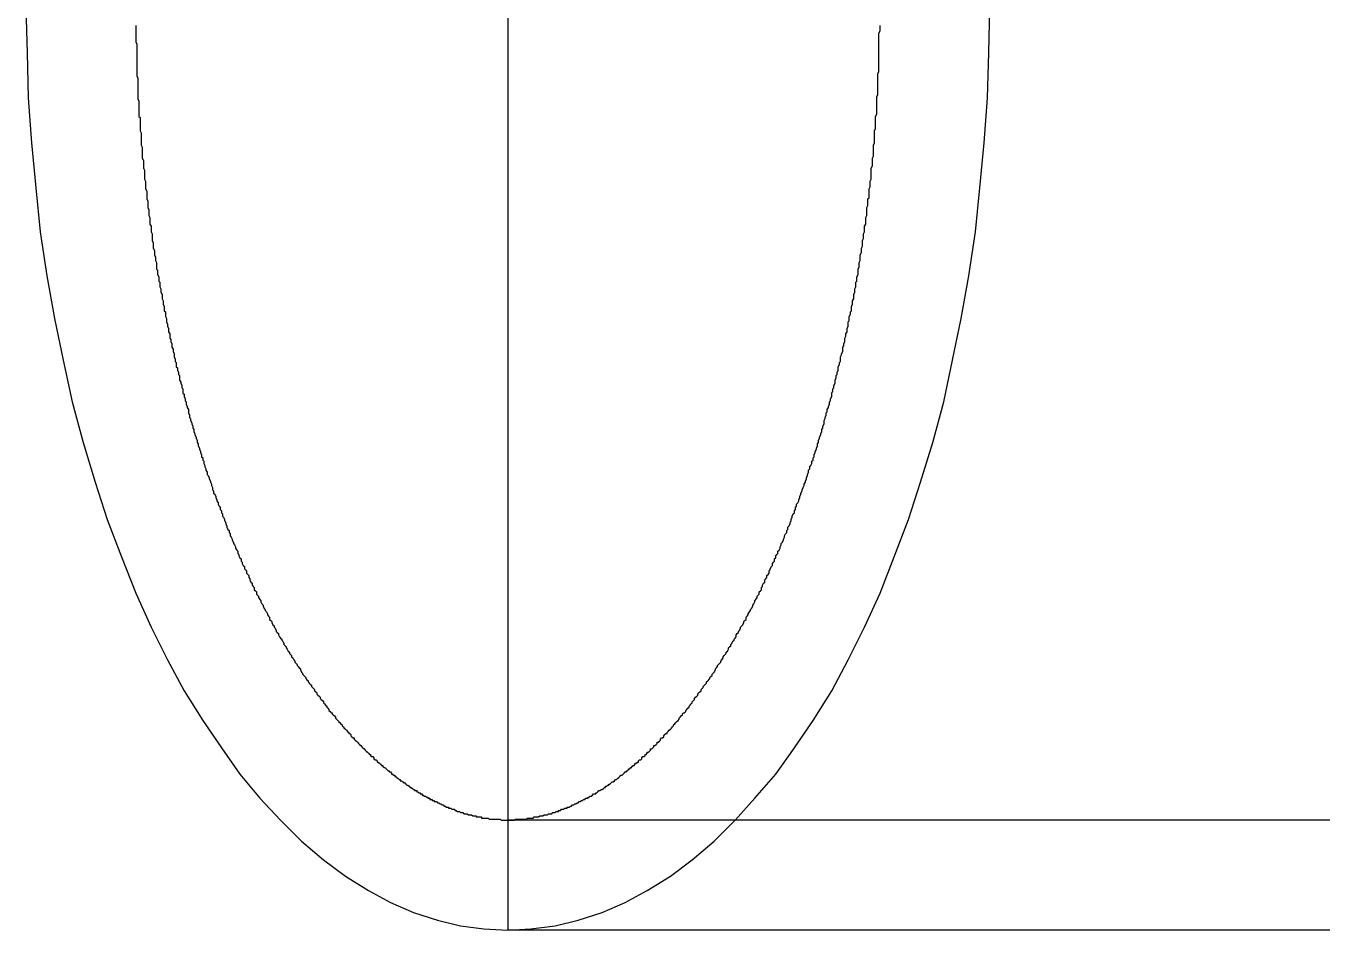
# Model space of a CAD drawing. Extents: x 0 to 68580, y 0 to 45720.
# Drawn here: x 42343.9 to 42462, y 11624 to 11706.4 of the extents above; entities that cross this region are included whole.
import ezdxf

# ---------------------------------------------------------------- set-up
doc = ezdxf.new("R2010")
doc.units = 0
doc.header["$LTSCALE"] = 40
doc.linetypes.add('CENTER2', pattern=[28.575, 19.05, -3.175, 3.175, -3.175])
doc.linetypes.add('HIDDEN2', pattern=[4.7625, 3.175, -1.5875])
doc.layers.add('EMS_SHIPSTRUCTURE', color=151, linetype='CONTINUOUS')

msp = doc.modelspace()

# ---------------------------------------------------------------- linework, layer by layer
at = {"layer": 'EMS_SHIPSTRUCTURE', "linetype": 'CENTER2'}
msp.add_line((42387.791, 11792.032), (42387.791, 11624.032), dxfattribs=at)
at = {"layer": 'EMS_SHIPSTRUCTURE', "linetype": 'HIDDEN2'}
msp.add_line((42387.791, 11634.032), (44792.686, 11634.032), dxfattribs=at)
at = {"layer": 'EMS_SHIPSTRUCTURE'}
msp.add_line((42387.791, 11624.032), (44792.686, 11624.032), dxfattribs=at)
for points in [[(42343.9, 11708, 0), (42344, 11703.9, 0), (42344.1, 11699.8, 0), (42344.4, 11695.7, 0), (42344.8, 11691.6, 0), (42345.2, 11687.6, 0), (42345.8, 11683.6, 0), (42346.5, 11679.7, 0), (42347.3, 11675.9, 0), (42348.1, 11672.1, 0), (42349.1, 11668.4, 0), (42350.2, 11664.8, 0), (42351.3, 11661.4, 0), (42352.6, 11658, 0), (42353.9, 11654.7, 0), (42355.3, 11651.6, 0), (42356.8, 11648.6, 0), (42358.3, 11645.8, 0), (42360, 11643.1, 0), (42361.7, 11640.6, 0), (42363.4, 11638.2, 0), (42365.2, 11636, 0), (42367.1, 11634, 0), (42369, 11632.1, 0), (42371, 11630.4, 0), (42373, 11628.9, 0), (42375.1, 11627.6, 0), (42377.1, 11626.5, 0), (42379.2, 11625.6, 0), (42381.4, 11624.9, 0), (42383.5, 11624.4, 0), (42385.6, 11624.1, 0), (42387.8, 11624, 0), (42389.9, 11624.1, 0), (42392.1, 11624.4, 0), (42394.2, 11624.9, 0), (42396.4, 11625.6, 0), (42398.5, 11626.5, 0), (42400.5, 11627.6, 0), (42402.6, 11628.9, 0), (42404.6, 11630.4, 0), (42406.6, 11632.1, 0), (42408.5, 11634, 0), (42410.3, 11636, 0), (42412.2, 11638.2, 0), (42413.9, 11640.6, 0), (42415.6, 11643.1, 0), (42417.3, 11645.8, 0), (42418.8, 11648.6, 0), (42420.3, 11651.6, 0), (42421.7, 11654.7, 0), (42423, 11658, 0), (42424.3, 11661.4, 0), (42425.4, 11664.8, 0), (42426.5, 11668.4, 0), (42427.5, 11672.1, 0), (42428.3, 11675.9, 0), (42429.1, 11679.7, 0), (42429.8, 11683.6, 0), (42430.4, 11687.6, 0), (42430.8, 11691.6, 0), (42431.2, 11695.7, 0), (42431.5, 11699.8, 0), (42431.6, 11703.9, 0), (42431.7, 11708, 0)], [(42353.9, 11706.4, 0), (42353.9, 11706.2, 0), (42353.9, 11706, 0), (42353.9, 11705.9, 0), (42353.9, 11705.7, 0), (42353.9, 11705.5, 0), (42353.9, 11705.3, 0), (42353.9, 11705.1, 0), (42353.9, 11704.9, 0), (42354, 11704.7, 0), (42354, 11704.5, 0), (42354, 11704.3, 0), (42354, 11704.1, 0), (42354, 11703.9, 0), (42354, 11703.7, 0), (42354, 11703.5, 0), (42354, 11703.3, 0), (42354, 11703.2, 0), (42354, 11703, 0), (42354, 11702.8, 0), (42354, 11702.6, 0), (42354, 11702.4, 0), (42354, 11702.2, 0), (42354, 11702, 0), (42354, 11701.8, 0), (42354.1, 11701.6, 0), (42354.1, 11701.4, 0), (42354.1, 11701.2, 0), (42354.1, 11701, 0), (42354.1, 11700.8, 0), (42354.1, 11700.6, 0), (42354.1, 11700.5, 0), (42354.1, 11700.3, 0), (42354.1, 11700.1, 0), (42354.1, 11699.9, 0), (42354.1, 11699.7, 0), (42354.2, 11699.5, 0), (42354.2, 11699.3, 0), (42354.2, 11699.1, 0), (42354.2, 11698.9, 0), (42354.2, 11698.7, 0), (42354.2, 11698.5, 0), (42354.2, 11698.3, 0), (42354.2, 11698.1, 0), (42354.3, 11698, 0), (42354.3, 11697.8, 0), (42354.3, 11697.6, 0), (42354.3, 11697.4, 0), (42354.3, 11697.2, 0), (42354.3, 11697, 0), (42354.3, 11696.8, 0), (42354.4, 11696.6, 0), (42354.4, 11696.4, 0), (42354.4, 11696.2, 0), (42354.4, 11696, 0), (42354.4, 11695.9, 0), (42354.4, 11695.7, 0), (42354.4, 11695.5, 0), (42354.5, 11695.3, 0), (42354.5, 11695.1, 0), (42354.5, 11694.9, 0), (42354.5, 11694.7, 0), (42354.5, 11694.5, 0), (42354.5, 11694.3, 0), (42354.6, 11694.1, 0), (42354.6, 11694, 0), (42354.6, 11693.8, 0), (42354.6, 11693.6, 0), (42354.6, 11693.4, 0), (42354.7, 11693.2, 0), (42354.7, 11693, 0), (42354.7, 11692.8, 0), (42354.7, 11692.6, 0), (42354.7, 11692.4, 0), (42354.8, 11692.2, 0), (42354.8, 11692.1, 0), (42354.8, 11691.9, 0), (42354.8, 11691.7, 0), (42354.8, 11691.5, 0), (42354.9, 11691.3, 0), (42354.9, 11691.1, 0), (42354.9, 11690.9, 0), (42354.9, 11690.7, 0), (42354.9, 11690.6, 0), (42355, 11690.4, 0), (42355, 11690.2, 0), (42355, 11690, 0), (42355, 11689.8, 0), (42355.1, 11689.6, 0), (42355.1, 11689.4, 0), (42355.1, 11689.2, 0), (42355.1, 11689.1, 0), (42355.2, 11688.9, 0), (42355.2, 11688.7, 0), (42355.2, 11688.5, 0), (42355.2, 11688.3, 0), (42355.3, 11688.1, 0), (42355.3, 11687.9, 0), (42355.3, 11687.7, 0), (42355.3, 11687.6, 0), (42355.4, 11687.4, 0), (42355.4, 11687.2, 0), (42355.4, 11687, 0), (42355.4, 11686.8, 0), (42355.5, 11686.6, 0), (42355.5, 11686.4, 0), (42355.5, 11686.3, 0), (42355.5, 11686.1, 0), (42355.6, 11685.9, 0), (42355.6, 11685.7, 0), (42355.6, 11685.5, 0), (42355.7, 11685.3, 0), (42355.7, 11685.2, 0), (42355.7, 11685, 0), (42355.8, 11684.8, 0), (42355.8, 11684.6, 0), (42355.8, 11684.4, 0), (42355.8, 11684.2, 0), (42355.9, 11684.1, 0), (42355.9, 11683.9, 0), (42355.9, 11683.7, 0), (42356, 11683.5, 0), (42356, 11683.3, 0), (42356, 11683.1, 0), (42356.1, 11683, 0), (42356.1, 11682.8, 0), (42356.1, 11682.6, 0), (42356.2, 11682.4, 0), (42356.2, 11682.2, 0), (42356.2, 11682.1, 0), (42356.3, 11681.9, 0), (42356.3, 11681.7, 0), (42356.3, 11681.5, 0), (42356.4, 11681.3, 0), (42356.4, 11681.2, 0), (42356.4, 11681, 0), (42356.5, 11680.8, 0), (42356.5, 11680.6, 0), (42356.5, 11680.4, 0), (42356.6, 11680.3, 0), (42356.6, 11680.1, 0), (42356.6, 11679.9, 0), (42356.7, 11679.7, 0), (42356.7, 11679.5, 0), (42356.7, 11679.4, 0), (42356.8, 11679.2, 0), (42356.8, 11679, 0), (42356.9, 11678.8, 0), (42356.9, 11678.7, 0), (42356.9, 11678.5, 0), (42357, 11678.3, 0), (42357, 11678.1, 0), (42357, 11677.9, 0), (42357.1, 11677.8, 0), (42357.1, 11677.6, 0), (42357.2, 11677.4, 0), (42357.2, 11677.2, 0), (42357.2, 11677.1, 0), (42357.3, 11676.9, 0), (42357.3, 11676.7, 0), (42357.4, 11676.5, 0), (42357.4, 11676.4, 0), (42357.4, 11676.2, 0), (42357.5, 11676, 0), (42357.5, 11675.8, 0), (42357.6, 11675.7, 0), (42357.6, 11675.5, 0), (42357.6, 11675.3, 0), (42357.7, 11675.2, 0), (42357.7, 11675, 0), (42357.8, 11674.8, 0), (42357.8, 11674.6, 0), (42357.9, 11674.5, 0), (42357.9, 11674.3, 0), (42357.9, 11674.1, 0), (42358, 11673.9, 0), (42358, 11673.8, 0), (42358.1, 11673.6, 0), (42358.1, 11673.4, 0), (42358.2, 11673.3, 0), (42358.2, 11673.1, 0), (42358.2, 11672.9, 0), (42358.3, 11672.8, 0), (42358.3, 11672.6, 0), (42358.4, 11672.4, 0), (42358.4, 11672.2, 0), (42358.5, 11672.1, 0), (42358.5, 11671.9, 0), (42358.6, 11671.7, 0), (42358.6, 11671.6, 0), (42358.7, 11671.4, 0), (42358.7, 11671.2, 0), (42358.7, 11671.1, 0), (42358.8, 11670.9, 0), (42358.8, 11670.7, 0), (42358.9, 11670.6, 0), (42358.9, 11670.4, 0), (42359, 11670.2, 0), (42359, 11670.1, 0), (42359.1, 11669.9, 0), (42359.1, 11669.7, 0), (42359.2, 11669.6, 0), (42359.2, 11669.4, 0), (42359.3, 11669.2, 0), (42359.3, 11669.1, 0), (42359.4, 11668.9, 0), (42359.4, 11668.8, 0), (42359.5, 11668.6, 0), (42359.5, 11668.4, 0), (42359.6, 11668.3, 0), (42359.6, 11668.1, 0), (42359.7, 11667.9, 0), (42359.7, 11667.8, 0), (42359.8, 11667.6, 0), (42359.8, 11667.5, 0), (42359.9, 11667.3, 0), (42359.9, 11667.1, 0), (42360, 11667, 0), (42360, 11666.8, 0), (42360.1, 11666.7, 0), (42360.1, 11666.5, 0), (42360.2, 11666.3, 0), (42360.2, 11666.2, 0), (42360.3, 11666, 0), (42360.3, 11665.9, 0), (42360.4, 11665.7, 0), (42360.4, 11665.5, 0), (42360.5, 11665.4, 0), (42360.6, 11665.2, 0), (42360.6, 11665.1, 0), (42360.7, 11664.9, 0), (42360.7, 11664.8, 0), (42360.8, 11664.6, 0), (42360.8, 11664.5, 0), (42360.9, 11664.3, 0), (42360.9, 11664.1, 0), (42361, 11664, 0), (42361, 11663.8, 0), (42361.1, 11663.7, 0), (42361.2, 11663.5, 0), (42361.2, 11663.4, 0), (42361.3, 11663.2, 0), (42361.3, 11663.1, 0), (42361.4, 11662.9, 0), (42361.4, 11662.8, 0), (42361.5, 11662.6, 0), (42361.6, 11662.5, 0), (42361.6, 11662.3, 0), (42361.7, 11662.2, 0), (42361.7, 11662, 0), (42361.8, 11661.9, 0), (42361.8, 11661.7, 0), (42361.9, 11661.6, 0), (42362, 11661.4, 0), (42362, 11661.3, 0), (42362.1, 11661.1, 0), (42362.1, 11661, 0), (42362.2, 11660.8, 0), (42362.2, 11660.7, 0), (42362.3, 11660.5, 0), (42362.4, 11660.4, 0), (42362.4, 11660.2, 0), (42362.5, 11660.1, 0), (42362.5, 11659.9, 0), (42362.6, 11659.8, 0), (42362.7, 11659.6, 0), (42362.7, 11659.5, 0), (42362.8, 11659.3, 0), (42362.8, 11659.2, 0), (42362.9, 11659.1, 0), (42363, 11658.9, 0), (42363, 11658.8, 0), (42363.1, 11658.6, 0), (42363.2, 11658.5, 0), (42363.2, 11658.3, 0), (42363.3, 11658.2, 0), (42363.3, 11658.1, 0), (42363.4, 11657.9, 0), (42363.5, 11657.8, 0), (42363.5, 11657.6, 0), (42363.6, 11657.5, 0), (42363.6, 11657.4, 0), (42363.7, 11657.2, 0), (42363.8, 11657.1, 0), (42363.8, 11656.9, 0), (42363.9, 11656.8, 0), (42364, 11656.7, 0), (42364, 11656.5, 0), (42364.1, 11656.4, 0), (42364.2, 11656.3, 0), (42364.2, 11656.1, 0), (42364.3, 11656, 0), (42364.3, 11655.9, 0), (42364.4, 11655.7, 0), (42364.5, 11655.6, 0), (42364.5, 11655.4, 0), (42364.6, 11655.3, 0), (42364.7, 11655.2, 0), (42364.7, 11655, 0), (42364.8, 11654.9, 0), (42364.9, 11654.8, 0), (42364.9, 11654.6, 0), (42365, 11654.5, 0), (42365.1, 11654.4, 0), (42365.1, 11654.3, 0), (42365.2, 11654.1, 0), (42365.3, 11654, 0), (42365.3, 11653.9, 0), (42365.4, 11653.7, 0), (42365.5, 11653.6, 0), (42365.5, 11653.5, 0), (42365.6, 11653.3, 0), (42365.7, 11653.2, 0), (42365.7, 11653.1, 0), (42365.8, 11653, 0), (42365.9, 11652.8, 0), (42365.9, 11652.7, 0), (42366, 11652.6, 0), (42366.1, 11652.5, 0), (42366.1, 11652.3, 0), (42366.2, 11652.2, 0), (42366.3, 11652.1, 0), (42366.3, 11652, 0), (42366.4, 11651.8, 0), (42366.5, 11651.7, 0), (42366.5, 11651.6, 0), (42366.6, 11651.5, 0), (42366.7, 11651.3, 0), (42366.7, 11651.2, 0), (42366.8, 11651.1, 0), (42366.9, 11651, 0), (42366.9, 11650.9, 0), (42367, 11650.7, 0), (42367.1, 11650.6, 0), (42367.2, 11650.5, 0), (42367.2, 11650.4, 0), (42367.3, 11650.3, 0), (42367.4, 11650.1, 0), (42367.4, 11650, 0), (42367.5, 11649.9, 0), (42367.6, 11649.8, 0), (42367.6, 11649.7, 0), (42367.7, 11649.6, 0), (42367.8, 11649.4, 0), (42367.9, 11649.3, 0), (42367.9, 11649.2, 0), (42368, 11649.1, 0), (42368.1, 11649, 0), (42368.1, 11648.9, 0), (42368.2, 11648.8, 0), (42368.3, 11648.6, 0), (42368.4, 11648.5, 0), (42368.4, 11648.4, 0), (42368.5, 11648.3, 0), (42368.6, 11648.2, 0), (42368.6, 11648.1, 0), (42368.7, 11648, 0), (42368.8, 11647.9, 0), (42368.9, 11647.8, 0), (42368.9, 11647.7, 0), (42369, 11647.5, 0), (42369.1, 11647.4, 0), (42369.1, 11647.3, 0), (42369.2, 11647.2, 0), (42369.3, 11647.1, 0), (42369.4, 11647, 0), (42369.4, 11646.9, 0), (42369.5, 11646.8, 0), (42369.6, 11646.7, 0), (42369.6, 11646.6, 0), (42369.7, 11646.5, 0), (42369.8, 11646.4, 0), (42369.9, 11646.3, 0), (42369.9, 11646.2, 0), (42370, 11646.1, 0), (42370.1, 11646, 0), (42370.2, 11645.9, 0), (42370.2, 11645.8, 0), (42370.3, 11645.7, 0), (42370.4, 11645.6, 0), (42370.4, 11645.5, 0), (42370.5, 11645.4, 0), (42370.6, 11645.3, 0), (42370.7, 11645.2, 0), (42370.7, 11645.1, 0), (42370.8, 11645, 0), (42370.9, 11644.9, 0), (42371, 11644.8, 0), (42371, 11644.7, 0), (42371.1, 11644.6, 0), (42371.2, 11644.5, 0), (42371.3, 11644.4, 0), (42371.3, 11644.3, 0), (42371.4, 11644.2, 0), (42371.5, 11644.1, 0), (42371.5, 11644, 0), (42371.6, 11643.9, 0), (42371.7, 11643.8, 0), (42371.8, 11643.8, 0), (42371.8, 11643.7, 0), (42371.9, 11643.6, 0), (42372, 11643.5, 0), (42372.1, 11643.4, 0), (42372.1, 11643.3, 0), (42372.2, 11643.2, 0), (42372.3, 11643.1, 0), (42372.4, 11643, 0), (42372.4, 11642.9, 0), (42372.5, 11642.9, 0), (42372.6, 11642.8, 0), (42372.7, 11642.7, 0), (42372.7, 11642.6, 0), (42372.8, 11642.5, 0), (42372.9, 11642.4, 0), (42373, 11642.3, 0), (42373, 11642.3, 0), (42373.1, 11642.2, 0), (42373.2, 11642.1, 0), (42373.3, 11642, 0), (42373.3, 11641.9, 0), (42373.4, 11641.9, 0), (42373.5, 11641.8, 0), (42373.5, 11641.7, 0), (42373.6, 11641.6, 0), (42373.7, 11641.5, 0), (42373.8, 11641.5, 0), (42373.8, 11641.4, 0), (42373.9, 11641.3, 0), (42374, 11641.2, 0), (42374.1, 11641.1, 0), (42374.1, 11641.1, 0), (42374.2, 11641, 0), (42374.3, 11640.9, 0), (42374.4, 11640.8, 0), (42374.4, 11640.8, 0), (42374.5, 11640.7, 0), (42374.6, 11640.6, 0), (42374.7, 11640.5, 0), (42374.7, 11640.5, 0), (42374.8, 11640.4, 0), (42374.9, 11640.3, 0), (42375, 11640.2, 0), (42375, 11640.2, 0), (42375.1, 11640.1, 0), (42375.2, 11640, 0), (42375.3, 11640, 0), (42375.3, 11639.9, 0), (42375.4, 11639.8, 0), (42375.5, 11639.8, 0), (42375.6, 11639.7, 0), (42375.6, 11639.6, 0), (42375.7, 11639.5, 0), (42375.8, 11639.5, 0), (42375.9, 11639.4, 0), (42375.9, 11639.3, 0), (42376, 11639.3, 0), (42376.1, 11639.2, 0), (42376.1, 11639.2, 0), (42376.2, 11639.1, 0), (42376.3, 11639, 0), (42376.4, 11639, 0), (42376.4, 11638.9, 0), (42376.5, 11638.8, 0), (42376.6, 11638.8, 0), (42376.7, 11638.7, 0), (42376.7, 11638.7, 0), (42376.8, 11638.6, 0), (42376.9, 11638.5, 0), (42377, 11638.5, 0), (42377, 11638.4, 0), (42377.1, 11638.4, 0), (42377.2, 11638.3, 0), (42377.2, 11638.2, 0), (42377.3, 11638.2, 0), (42377.4, 11638.1, 0), (42377.5, 11638.1, 0), (42377.5, 11638, 0), (42377.6, 11638, 0), (42377.7, 11637.9, 0), (42377.8, 11637.8, 0), (42377.8, 11637.8, 0), (42377.9, 11637.7, 0), (42378, 11637.7, 0), (42378, 11637.6, 0), (42378.1, 11637.6, 0), (42378.2, 11637.5, 0), (42378.3, 11637.5, 0), (42378.3, 11637.4, 0), (42378.4, 11637.4, 0), (42378.5, 11637.3, 0), (42378.5, 11637.3, 0), (42378.6, 11637.2, 0), (42378.7, 11637.2, 0), (42378.8, 11637.1, 0), (42378.8, 11637.1, 0), (42378.9, 11637, 0), (42379, 11637, 0), (42379.1, 11636.9, 0), (42379.1, 11636.9, 0), (42379.2, 11636.8, 0), (42379.3, 11636.8, 0), (42379.3, 11636.7, 0), (42379.4, 11636.7, 0), (42379.5, 11636.7, 0), (42379.5, 11636.6, 0), (42379.6, 11636.6, 0), (42379.7, 11636.5, 0), (42379.8, 11636.5, 0), (42379.8, 11636.4, 0), (42379.9, 11636.4, 0), (42380, 11636.4, 0), (42380, 11636.3, 0), (42380.1, 11636.3, 0), (42380.2, 11636.2, 0), (42380.2, 11636.2, 0), (42380.3, 11636.2, 0), (42380.4, 11636.1, 0), (42380.5, 11636.1, 0), (42380.5, 11636, 0), (42380.6, 11636, 0), (42380.7, 11636, 0), (42380.7, 11635.9, 0), (42380.8, 11635.9, 0), (42380.9, 11635.9, 0), (42380.9, 11635.8, 0), (42381, 11635.8, 0), (42381.1, 11635.8, 0), (42381.1, 11635.7, 0), (42381.2, 11635.7, 0), (42381.3, 11635.7, 0), (42381.4, 11635.6, 0), (42381.4, 11635.6, 0), (42381.5, 11635.6, 0), (42381.6, 11635.5, 0), (42381.6, 11635.5, 0), (42381.7, 11635.5, 0), (42381.8, 11635.4, 0), (42381.8, 11635.4, 0), (42381.9, 11635.4, 0), (42382, 11635.3, 0), (42382, 11635.3, 0), (42382.1, 11635.3, 0), (42382.2, 11635.2, 0), (42382.2, 11635.2, 0), (42382.3, 11635.2, 0), (42382.4, 11635.2, 0), (42382.4, 11635.1, 0), (42382.5, 11635.1, 0), (42382.6, 11635.1, 0), (42382.6, 11635.1, 0), (42382.7, 11635, 0), (42382.8, 11635, 0), (42382.8, 11635, 0), (42382.9, 11635, 0), (42383, 11634.9, 0), (42383, 11634.9, 0), (42383.1, 11634.9, 0), (42383.1, 11634.9, 0), (42383.2, 11634.8, 0), (42383.3, 11634.8, 0), (42383.3, 11634.8, 0), (42383.4, 11634.8, 0), (42383.5, 11634.7, 0), (42383.5, 11634.7, 0), (42383.6, 11634.7, 0), (42383.7, 11634.7, 0), (42383.7, 11634.7, 0), (42383.8, 11634.6, 0), (42383.9, 11634.6, 0), (42383.9, 11634.6, 0), (42384, 11634.6, 0), (42384.1, 11634.6, 0), (42384.1, 11634.6, 0), (42384.2, 11634.5, 0), (42384.2, 11634.5, 0), (42384.3, 11634.5, 0), (42384.4, 11634.5, 0), (42384.4, 11634.5, 0), (42384.5, 11634.5, 0), (42384.6, 11634.4, 0), (42384.6, 11634.4, 0), (42384.7, 11634.4, 0), (42384.7, 11634.4, 0), (42384.8, 11634.4, 0), (42384.9, 11634.4, 0), (42384.9, 11634.3, 0), (42385, 11634.3, 0), (42385.1, 11634.3, 0), (42385.1, 11634.3, 0), (42385.2, 11634.3, 0), (42385.2, 11634.3, 0), (42385.3, 11634.3, 0), (42385.4, 11634.3, 0), (42385.4, 11634.2, 0), (42385.5, 11634.2, 0), (42385.6, 11634.2, 0), (42385.6, 11634.2, 0), (42385.7, 11634.2, 0), (42385.7, 11634.2, 0), (42385.8, 11634.2, 0), (42385.9, 11634.2, 0), (42385.9, 11634.2, 0), (42386, 11634.2, 0), (42386.1, 11634.1, 0), (42386.1, 11634.1, 0), (42386.2, 11634.1, 0), (42386.2, 11634.1, 0), (42386.3, 11634.1, 0), (42386.4, 11634.1, 0), (42386.4, 11634.1, 0), (42386.5, 11634.1, 0), (42386.5, 11634.1, 0), (42386.6, 11634.1, 0), (42386.7, 11634.1, 0), (42386.7, 11634.1, 0), (42386.8, 11634.1, 0), (42386.8, 11634.1, 0), (42386.9, 11634.1, 0), (42387, 11634.1, 0), (42387, 11634.1, 0), (42387.1, 11634.1, 0), (42387.2, 11634, 0), (42387.2, 11634, 0), (42387.3, 11634, 0), (42387.3, 11634, 0), (42387.4, 11634, 0), (42387.5, 11634, 0), (42387.5, 11634, 0), (42387.6, 11634, 0), (42387.6, 11634, 0), (42387.7, 11634, 0), (42387.8, 11634, 0), (42387.8, 11634, 0), (42387.9, 11634, 0), (42387.9, 11634, 0), (42388, 11634, 0), (42388.1, 11634, 0), (42388.1, 11634, 0), (42388.2, 11634, 0), (42388.2, 11634, 0), (42388.3, 11634, 0), (42388.4, 11634, 0), (42388.4, 11634, 0), (42388.5, 11634.1, 0), (42388.6, 11634.1, 0), (42388.6, 11634.1, 0), (42388.7, 11634.1, 0), (42388.7, 11634.1, 0), (42388.8, 11634.1, 0), (42388.9, 11634.1, 0), (42388.9, 11634.1, 0), (42389, 11634.1, 0), (42389, 11634.1, 0), (42389.1, 11634.1, 0), (42389.2, 11634.1, 0), (42389.2, 11634.1, 0), (42389.3, 11634.1, 0), (42389.3, 11634.1, 0), (42389.4, 11634.1, 0), (42389.5, 11634.1, 0), (42389.5, 11634.1, 0), (42389.6, 11634.2, 0), (42389.7, 11634.2, 0), (42389.7, 11634.2, 0), (42389.8, 11634.2, 0), (42389.8, 11634.2, 0), (42389.9, 11634.2, 0), (42390, 11634.2, 0), (42390, 11634.2, 0), (42390.1, 11634.2, 0), (42390.1, 11634.2, 0), (42390.2, 11634.3, 0), (42390.3, 11634.3, 0), (42390.3, 11634.3, 0), (42390.4, 11634.3, 0), (42390.5, 11634.3, 0), (42390.5, 11634.3, 0), (42390.6, 11634.3, 0), (42390.6, 11634.3, 0), (42390.7, 11634.4, 0), (42390.8, 11634.4, 0), (42390.8, 11634.4, 0), (42390.9, 11634.4, 0), (42391, 11634.4, 0), (42391, 11634.4, 0), (42391.1, 11634.5, 0), (42391.1, 11634.5, 0), (42391.2, 11634.5, 0), (42391.3, 11634.5, 0), (42391.3, 11634.5, 0), (42391.4, 11634.5, 0), (42391.5, 11634.6, 0), (42391.5, 11634.6, 0), (42391.6, 11634.6, 0), (42391.7, 11634.6, 0), (42391.7, 11634.6, 0), (42391.8, 11634.6, 0), (42391.9, 11634.7, 0), (42391.9, 11634.7, 0), (42392, 11634.7, 0), (42392, 11634.7, 0), (42392.1, 11634.7, 0), (42392.2, 11634.8, 0), (42392.2, 11634.8, 0), (42392.3, 11634.8, 0), (42392.4, 11634.8, 0), (42392.4, 11634.9, 0), (42392.5, 11634.9, 0), (42392.6, 11634.9, 0), (42392.6, 11634.9, 0), (42392.7, 11635, 0), (42392.8, 11635, 0), (42392.8, 11635, 0), (42392.9, 11635, 0), (42393, 11635.1, 0), (42393, 11635.1, 0), (42393.1, 11635.1, 0), (42393.2, 11635.1, 0), (42393.2, 11635.2, 0), (42393.3, 11635.2, 0), (42393.4, 11635.2, 0), (42393.4, 11635.2, 0), (42393.5, 11635.3, 0), (42393.6, 11635.3, 0), (42393.6, 11635.3, 0), (42393.7, 11635.4, 0), (42393.8, 11635.4, 0), (42393.8, 11635.4, 0), (42393.9, 11635.5, 0), (42394, 11635.5, 0), (42394, 11635.5, 0), (42394.1, 11635.6, 0), (42394.2, 11635.6, 0), (42394.2, 11635.6, 0), (42394.3, 11635.7, 0), (42394.4, 11635.7, 0), (42394.4, 11635.7, 0), (42394.5, 11635.8, 0), (42394.6, 11635.8, 0), (42394.6, 11635.8, 0), (42394.7, 11635.9, 0), (42394.8, 11635.9, 0), (42394.8, 11635.9, 0), (42394.9, 11636, 0), (42395, 11636, 0), (42395.1, 11636, 0), (42395.1, 11636.1, 0), (42395.2, 11636.1, 0), (42395.3, 11636.2, 0), (42395.3, 11636.2, 0), (42395.4, 11636.2, 0), (42395.5, 11636.3, 0), (42395.5, 11636.3, 0), (42395.6, 11636.4, 0), (42395.7, 11636.4, 0), (42395.8, 11636.4, 0), (42395.8, 11636.5, 0), (42395.9, 11636.5, 0), (42396, 11636.6, 0), (42396, 11636.6, 0), (42396.1, 11636.7, 0), (42396.2, 11636.7, 0), (42396.2, 11636.7, 0), (42396.3, 11636.8, 0), (42396.4, 11636.8, 0), (42396.5, 11636.9, 0), (42396.5, 11636.9, 0), (42396.6, 11637, 0), (42396.7, 11637, 0), (42396.7, 11637.1, 0), (42396.8, 11637.1, 0), (42396.9, 11637.2, 0), (42397, 11637.2, 0), (42397, 11637.3, 0), (42397.1, 11637.3, 0), (42397.2, 11637.4, 0), (42397.2, 11637.4, 0), (42397.3, 11637.5, 0), (42397.4, 11637.5, 0), (42397.5, 11637.6, 0), (42397.5, 11637.6, 0), (42397.6, 11637.7, 0), (42397.7, 11637.7, 0), (42397.8, 11637.8, 0), (42397.8, 11637.8, 0), (42397.9, 11637.9, 0), (42398, 11638, 0), (42398, 11638, 0), (42398.1, 11638.1, 0), (42398.2, 11638.1, 0), (42398.3, 11638.2, 0), (42398.3, 11638.2, 0), (42398.4, 11638.3, 0), (42398.5, 11638.4, 0), (42398.6, 11638.4, 0), (42398.6, 11638.5, 0), (42398.7, 11638.5, 0), (42398.8, 11638.6, 0), (42398.8, 11638.7, 0), (42398.9, 11638.7, 0), (42399, 11638.8, 0), (42399.1, 11638.8, 0), (42399.1, 11638.9, 0), (42399.2, 11639, 0), (42399.3, 11639, 0), (42399.4, 11639.1, 0), (42399.4, 11639.2, 0), (42399.5, 11639.2, 0), (42399.6, 11639.3, 0), (42399.7, 11639.3, 0), (42399.7, 11639.4, 0), (42399.8, 11639.5, 0), (42399.9, 11639.5, 0), (42400, 11639.6, 0), (42400, 11639.7, 0), (42400.1, 11639.8, 0), (42400.2, 11639.8, 0), (42400.3, 11639.9, 0), (42400.3, 11640, 0), (42400.4, 11640, 0), (42400.5, 11640.1, 0), (42400.5, 11640.2, 0), (42400.6, 11640.2, 0), (42400.7, 11640.3, 0), (42400.8, 11640.4, 0), (42400.8, 11640.5, 0), (42400.9, 11640.5, 0), (42401, 11640.6, 0), (42401.1, 11640.7, 0), (42401.1, 11640.8, 0), (42401.2, 11640.8, 0), (42401.3, 11640.9, 0), (42401.4, 11641, 0), (42401.4, 11641.1, 0), (42401.5, 11641.1, 0), (42401.6, 11641.2, 0), (42401.7, 11641.3, 0), (42401.7, 11641.4, 0), (42401.8, 11641.5, 0), (42401.9, 11641.5, 0), (42402, 11641.6, 0), (42402, 11641.7, 0), (42402.1, 11641.8, 0), (42402.2, 11641.9, 0), (42402.3, 11641.9, 0), (42402.3, 11642, 0), (42402.4, 11642.1, 0), (42402.5, 11642.2, 0), (42402.6, 11642.3, 0), (42402.6, 11642.3, 0), (42402.7, 11642.4, 0), (42402.8, 11642.5, 0), (42402.9, 11642.6, 0), (42402.9, 11642.7, 0), (42403, 11642.8, 0), (42403.1, 11642.9, 0), (42403.1, 11642.9, 0), (42403.2, 11643, 0), (42403.3, 11643.1, 0), (42403.4, 11643.2, 0), (42403.4, 11643.3, 0), (42403.5, 11643.4, 0), (42403.6, 11643.5, 0), (42403.7, 11643.6, 0), (42403.7, 11643.7, 0), (42403.8, 11643.8, 0), (42403.9, 11643.8, 0), (42404, 11643.9, 0), (42404, 11644, 0), (42404.1, 11644.1, 0), (42404.2, 11644.2, 0), (42404.3, 11644.3, 0), (42404.3, 11644.4, 0), (42404.4, 11644.5, 0), (42404.5, 11644.6, 0), (42404.6, 11644.7, 0), (42404.6, 11644.8, 0), (42404.7, 11644.9, 0), (42404.8, 11645, 0), (42404.8, 11645.1, 0), (42404.9, 11645.2, 0), (42405, 11645.3, 0), (42405.1, 11645.4, 0), (42405.1, 11645.5, 0), (42405.2, 11645.6, 0), (42405.3, 11645.7, 0), (42405.4, 11645.8, 0), (42405.4, 11645.9, 0), (42405.5, 11646, 0), (42405.6, 11646.1, 0), (42405.6, 11646.2, 0), (42405.7, 11646.3, 0), (42405.8, 11646.4, 0), (42405.9, 11646.5, 0), (42405.9, 11646.6, 0), (42406, 11646.7, 0), (42406.1, 11646.8, 0), (42406.2, 11646.9, 0), (42406.2, 11647, 0), (42406.3, 11647.1, 0), (42406.4, 11647.2, 0), (42406.4, 11647.3, 0), (42406.5, 11647.4, 0), (42406.6, 11647.5, 0), (42406.7, 11647.7, 0), (42406.7, 11647.8, 0), (42406.8, 11647.9, 0), (42406.9, 11648, 0), (42406.9, 11648.1, 0), (42407, 11648.2, 0), (42407.1, 11648.3, 0), (42407.2, 11648.4, 0), (42407.2, 11648.5, 0), (42407.3, 11648.6, 0), (42407.4, 11648.8, 0), (42407.4, 11648.9, 0), (42407.5, 11649, 0), (42407.6, 11649.1, 0), (42407.7, 11649.2, 0), (42407.7, 11649.3, 0), (42407.8, 11649.4, 0), (42407.9, 11649.6, 0), (42407.9, 11649.7, 0), (42408, 11649.8, 0), (42408.1, 11649.9, 0), (42408.1, 11650, 0), (42408.2, 11650.1, 0), (42408.3, 11650.3, 0), (42408.4, 11650.4, 0), (42408.4, 11650.5, 0), (42408.5, 11650.6, 0), (42408.6, 11650.7, 0), (42408.6, 11650.9, 0), (42408.7, 11651, 0), (42408.8, 11651.1, 0), (42408.8, 11651.2, 0), (42408.9, 11651.3, 0), (42409, 11651.5, 0), (42409, 11651.6, 0), (42409.1, 11651.7, 0), (42409.2, 11651.8, 0), (42409.3, 11652, 0), (42409.3, 11652.1, 0), (42409.4, 11652.2, 0), (42409.5, 11652.3, 0), (42409.5, 11652.5, 0), (42409.6, 11652.6, 0), (42409.7, 11652.7, 0), (42409.7, 11652.8, 0), (42409.8, 11653, 0), (42409.9, 11653.1, 0), (42409.9, 11653.2, 0), (42410, 11653.3, 0), (42410.1, 11653.5, 0), (42410.1, 11653.6, 0), (42410.2, 11653.7, 0), (42410.3, 11653.9, 0), (42410.3, 11654, 0), (42410.4, 11654.1, 0), (42410.5, 11654.3, 0), (42410.5, 11654.4, 0), (42410.6, 11654.5, 0), (42410.7, 11654.6, 0), (42410.7, 11654.8, 0), (42410.8, 11654.9, 0), (42410.9, 11655, 0), (42410.9, 11655.2, 0), (42411, 11655.3, 0), (42411, 11655.4, 0), (42411.1, 11655.6, 0), (42411.2, 11655.7, 0), (42411.2, 11655.9, 0), (42411.3, 11656, 0), (42411.4, 11656.1, 0), (42411.4, 11656.3, 0), (42411.5, 11656.4, 0), (42411.6, 11656.5, 0), (42411.6, 11656.7, 0), (42411.7, 11656.8, 0), (42411.7, 11656.9, 0), (42411.8, 11657.1, 0), (42411.9, 11657.2, 0), (42411.9, 11657.4, 0), (42412, 11657.5, 0), (42412.1, 11657.6, 0), (42412.1, 11657.8, 0), (42412.2, 11657.9, 0), (42412.2, 11658.1, 0), (42412.3, 11658.2, 0), (42412.4, 11658.3, 0), (42412.4, 11658.5, 0), (42412.5, 11658.6, 0), (42412.6, 11658.8, 0), (42412.6, 11658.9, 0), (42412.7, 11659.1, 0), (42412.7, 11659.2, 0), (42412.8, 11659.3, 0), (42412.9, 11659.5, 0), (42412.9, 11659.6, 0), (42413, 11659.8, 0), (42413, 11659.9, 0), (42413.1, 11660.1, 0), (42413.2, 11660.2, 0), (42413.2, 11660.4, 0), (42413.3, 11660.5, 0), (42413.3, 11660.7, 0), (42413.4, 11660.8, 0), (42413.5, 11661, 0), (42413.5, 11661.1, 0), (42413.6, 11661.3, 0), (42413.6, 11661.4, 0), (42413.7, 11661.6, 0), (42413.7, 11661.7, 0), (42413.8, 11661.9, 0), (42413.9, 11662, 0), (42413.9, 11662.2, 0), (42414, 11662.3, 0), (42414, 11662.5, 0), (42414.1, 11662.6, 0), (42414.1, 11662.8, 0), (42414.2, 11662.9, 0), (42414.3, 11663.1, 0), (42414.3, 11663.2, 0), (42414.4, 11663.4, 0), (42414.4, 11663.5, 0), (42414.5, 11663.7, 0), (42414.5, 11663.8, 0), (42414.6, 11664, 0), (42414.6, 11664.1, 0), (42414.7, 11664.3, 0), (42414.8, 11664.5, 0), (42414.8, 11664.6, 0), (42414.9, 11664.8, 0), (42414.9, 11664.9, 0), (42415, 11665.1, 0), (42415, 11665.2, 0), (42415.1, 11665.4, 0), (42415.1, 11665.5, 0), (42415.2, 11665.7, 0), (42415.2, 11665.9, 0), (42415.3, 11666, 0), (42415.3, 11666.2, 0), (42415.4, 11666.3, 0), (42415.5, 11666.5, 0), (42415.5, 11666.7, 0), (42415.6, 11666.8, 0), (42415.6, 11667, 0), (42415.7, 11667.1, 0), (42415.7, 11667.3, 0), (42415.8, 11667.5, 0), (42415.8, 11667.6, 0), (42415.9, 11667.8, 0), (42415.9, 11667.9, 0), (42416, 11668.1, 0), (42416, 11668.3, 0), (42416.1, 11668.4, 0), (42416.1, 11668.6, 0), (42416.2, 11668.8, 0), (42416.2, 11668.9, 0), (42416.3, 11669.1, 0), (42416.3, 11669.2, 0), (42416.4, 11669.4, 0), (42416.4, 11669.6, 0), (42416.5, 11669.7, 0), (42416.5, 11669.9, 0), (42416.6, 11670.1, 0), (42416.6, 11670.2, 0), (42416.6, 11670.4, 0), (42416.7, 11670.6, 0), (42416.7, 11670.7, 0), (42416.8, 11670.9, 0), (42416.8, 11671.1, 0), (42416.9, 11671.2, 0), (42416.9, 11671.4, 0), (42417, 11671.6, 0), (42417, 11671.7, 0), (42417.1, 11671.9, 0), (42417.1, 11672.1, 0), (42417.2, 11672.2, 0), (42417.2, 11672.4, 0), (42417.3, 11672.6, 0), (42417.3, 11672.8, 0), (42417.3, 11672.9, 0), (42417.4, 11673.1, 0), (42417.4, 11673.3, 0), (42417.5, 11673.4, 0), (42417.5, 11673.6, 0), (42417.6, 11673.8, 0), (42417.6, 11673.9, 0), (42417.6, 11674.1, 0), (42417.7, 11674.3, 0), (42417.7, 11674.5, 0), (42417.8, 11674.6, 0), (42417.8, 11674.8, 0), (42417.9, 11675, 0), (42417.9, 11675.2, 0), (42417.9, 11675.3, 0), (42418, 11675.5, 0), (42418, 11675.7, 0), (42418.1, 11675.8, 0), (42418.1, 11676, 0), (42418.1, 11676.2, 0), (42418.2, 11676.4, 0), (42418.2, 11676.5, 0), (42418.3, 11676.7, 0), (42418.3, 11676.9, 0), (42418.3, 11677.1, 0), (42418.4, 11677.2, 0), (42418.4, 11677.4, 0), (42418.5, 11677.6, 0), (42418.5, 11677.8, 0), (42418.5, 11677.9, 0), (42418.6, 11678.1, 0), (42418.6, 11678.3, 0), (42418.7, 11678.5, 0), (42418.7, 11678.7, 0), (42418.7, 11678.8, 0), (42418.8, 11679, 0), (42418.8, 11679.2, 0), (42418.8, 11679.4, 0), (42418.9, 11679.5, 0), (42418.9, 11679.7, 0), (42418.9, 11679.9, 0), (42419, 11680.1, 0), (42419, 11680.3, 0), (42419.1, 11680.4, 0), (42419.1, 11680.6, 0), (42419.1, 11680.8, 0), (42419.2, 11681, 0), (42419.2, 11681.2, 0), (42419.2, 11681.3, 0), (42419.3, 11681.5, 0), (42419.3, 11681.7, 0), (42419.3, 11681.9, 0), (42419.4, 11682.1, 0), (42419.4, 11682.2, 0), (42419.4, 11682.4, 0), (42419.5, 11682.6, 0), (42419.5, 11682.8, 0), (42419.5, 11683, 0), (42419.6, 11683.1, 0), (42419.6, 11683.3, 0), (42419.6, 11683.5, 0), (42419.7, 11683.7, 0), (42419.7, 11683.9, 0), (42419.7, 11684.1, 0), (42419.7, 11684.2, 0), (42419.8, 11684.4, 0), (42419.8, 11684.6, 0), (42419.8, 11684.8, 0), (42419.9, 11685, 0), (42419.9, 11685.2, 0), (42419.9, 11685.3, 0), (42419.9, 11685.5, 0), (42420, 11685.7, 0), (42420, 11685.9, 0), (42420, 11686.1, 0), (42420.1, 11686.3, 0), (42420.1, 11686.4, 0), (42420.1, 11686.6, 0), (42420.1, 11686.8, 0), (42420.2, 11687, 0), (42420.2, 11687.2, 0), (42420.2, 11687.4, 0), (42420.3, 11687.6, 0), (42420.3, 11687.7, 0), (42420.3, 11687.9, 0), (42420.3, 11688.1, 0), (42420.4, 11688.3, 0), (42420.4, 11688.5, 0), (42420.4, 11688.7, 0), (42420.4, 11688.9, 0), (42420.5, 11689.1, 0), (42420.5, 11689.2, 0), (42420.5, 11689.4, 0), (42420.5, 11689.6, 0), (42420.5, 11689.8, 0), (42420.6, 11690, 0), (42420.6, 11690.2, 0), (42420.6, 11690.4, 0), (42420.6, 11690.6, 0), (42420.7, 11690.7, 0), (42420.7, 11690.9, 0), (42420.7, 11691.1, 0), (42420.7, 11691.3, 0), (42420.7, 11691.5, 0), (42420.8, 11691.7, 0), (42420.8, 11691.9, 0), (42420.8, 11692.1, 0), (42420.8, 11692.2, 0), (42420.9, 11692.4, 0), (42420.9, 11692.6, 0), (42420.9, 11692.8, 0), (42420.9, 11693, 0), (42420.9, 11693.2, 0), (42420.9, 11693.4, 0), (42421, 11693.6, 0), (42421, 11693.8, 0), (42421, 11694, 0), (42421, 11694.1, 0), (42421, 11694.3, 0), (42421.1, 11694.5, 0), (42421.1, 11694.7, 0), (42421.1, 11694.9, 0), (42421.1, 11695.1, 0), (42421.1, 11695.3, 0), (42421.1, 11695.5, 0), (42421.2, 11695.7, 0), (42421.2, 11695.9, 0), (42421.2, 11696, 0), (42421.2, 11696.2, 0), (42421.2, 11696.4, 0), (42421.2, 11696.6, 0), (42421.2, 11696.8, 0), (42421.3, 11697, 0), (42421.3, 11697.2, 0), (42421.3, 11697.4, 0), (42421.3, 11697.6, 0), (42421.3, 11697.8, 0), (42421.3, 11698, 0), (42421.3, 11698.1, 0), (42421.4, 11698.3, 0), (42421.4, 11698.5, 0), (42421.4, 11698.7, 0), (42421.4, 11698.9, 0), (42421.4, 11699.1, 0), (42421.4, 11699.3, 0), (42421.4, 11699.5, 0), (42421.4, 11699.7, 0), (42421.4, 11699.9, 0), (42421.5, 11700.1, 0), (42421.5, 11700.3, 0), (42421.5, 11700.5, 0), (42421.5, 11700.6, 0), (42421.5, 11700.8, 0), (42421.5, 11701, 0), (42421.5, 11701.2, 0), (42421.5, 11701.4, 0), (42421.5, 11701.6, 0), (42421.5, 11701.8, 0), (42421.5, 11702, 0), (42421.6, 11702.2, 0), (42421.6, 11702.4, 0), (42421.6, 11702.6, 0), (42421.6, 11702.8, 0), (42421.6, 11703, 0), (42421.6, 11703.2, 0), (42421.6, 11703.3, 0), (42421.6, 11703.5, 0), (42421.6, 11703.7, 0), (42421.6, 11703.9, 0), (42421.6, 11704.1, 0), (42421.6, 11704.3, 0), (42421.6, 11704.5, 0), (42421.6, 11704.7, 0), (42421.6, 11704.9, 0), (42421.6, 11705.1, 0), (42421.6, 11705.3, 0), (42421.6, 11705.5, 0), (42421.6, 11705.7, 0), (42421.7, 11705.9, 0), (42421.7, 11706, 0), (42421.7, 11706.2, 0), (42421.7, 11706.4, 0)]]:
    msp.add_polyline3d(points, dxfattribs=at)

doc.saveas('drawing.dxf')
